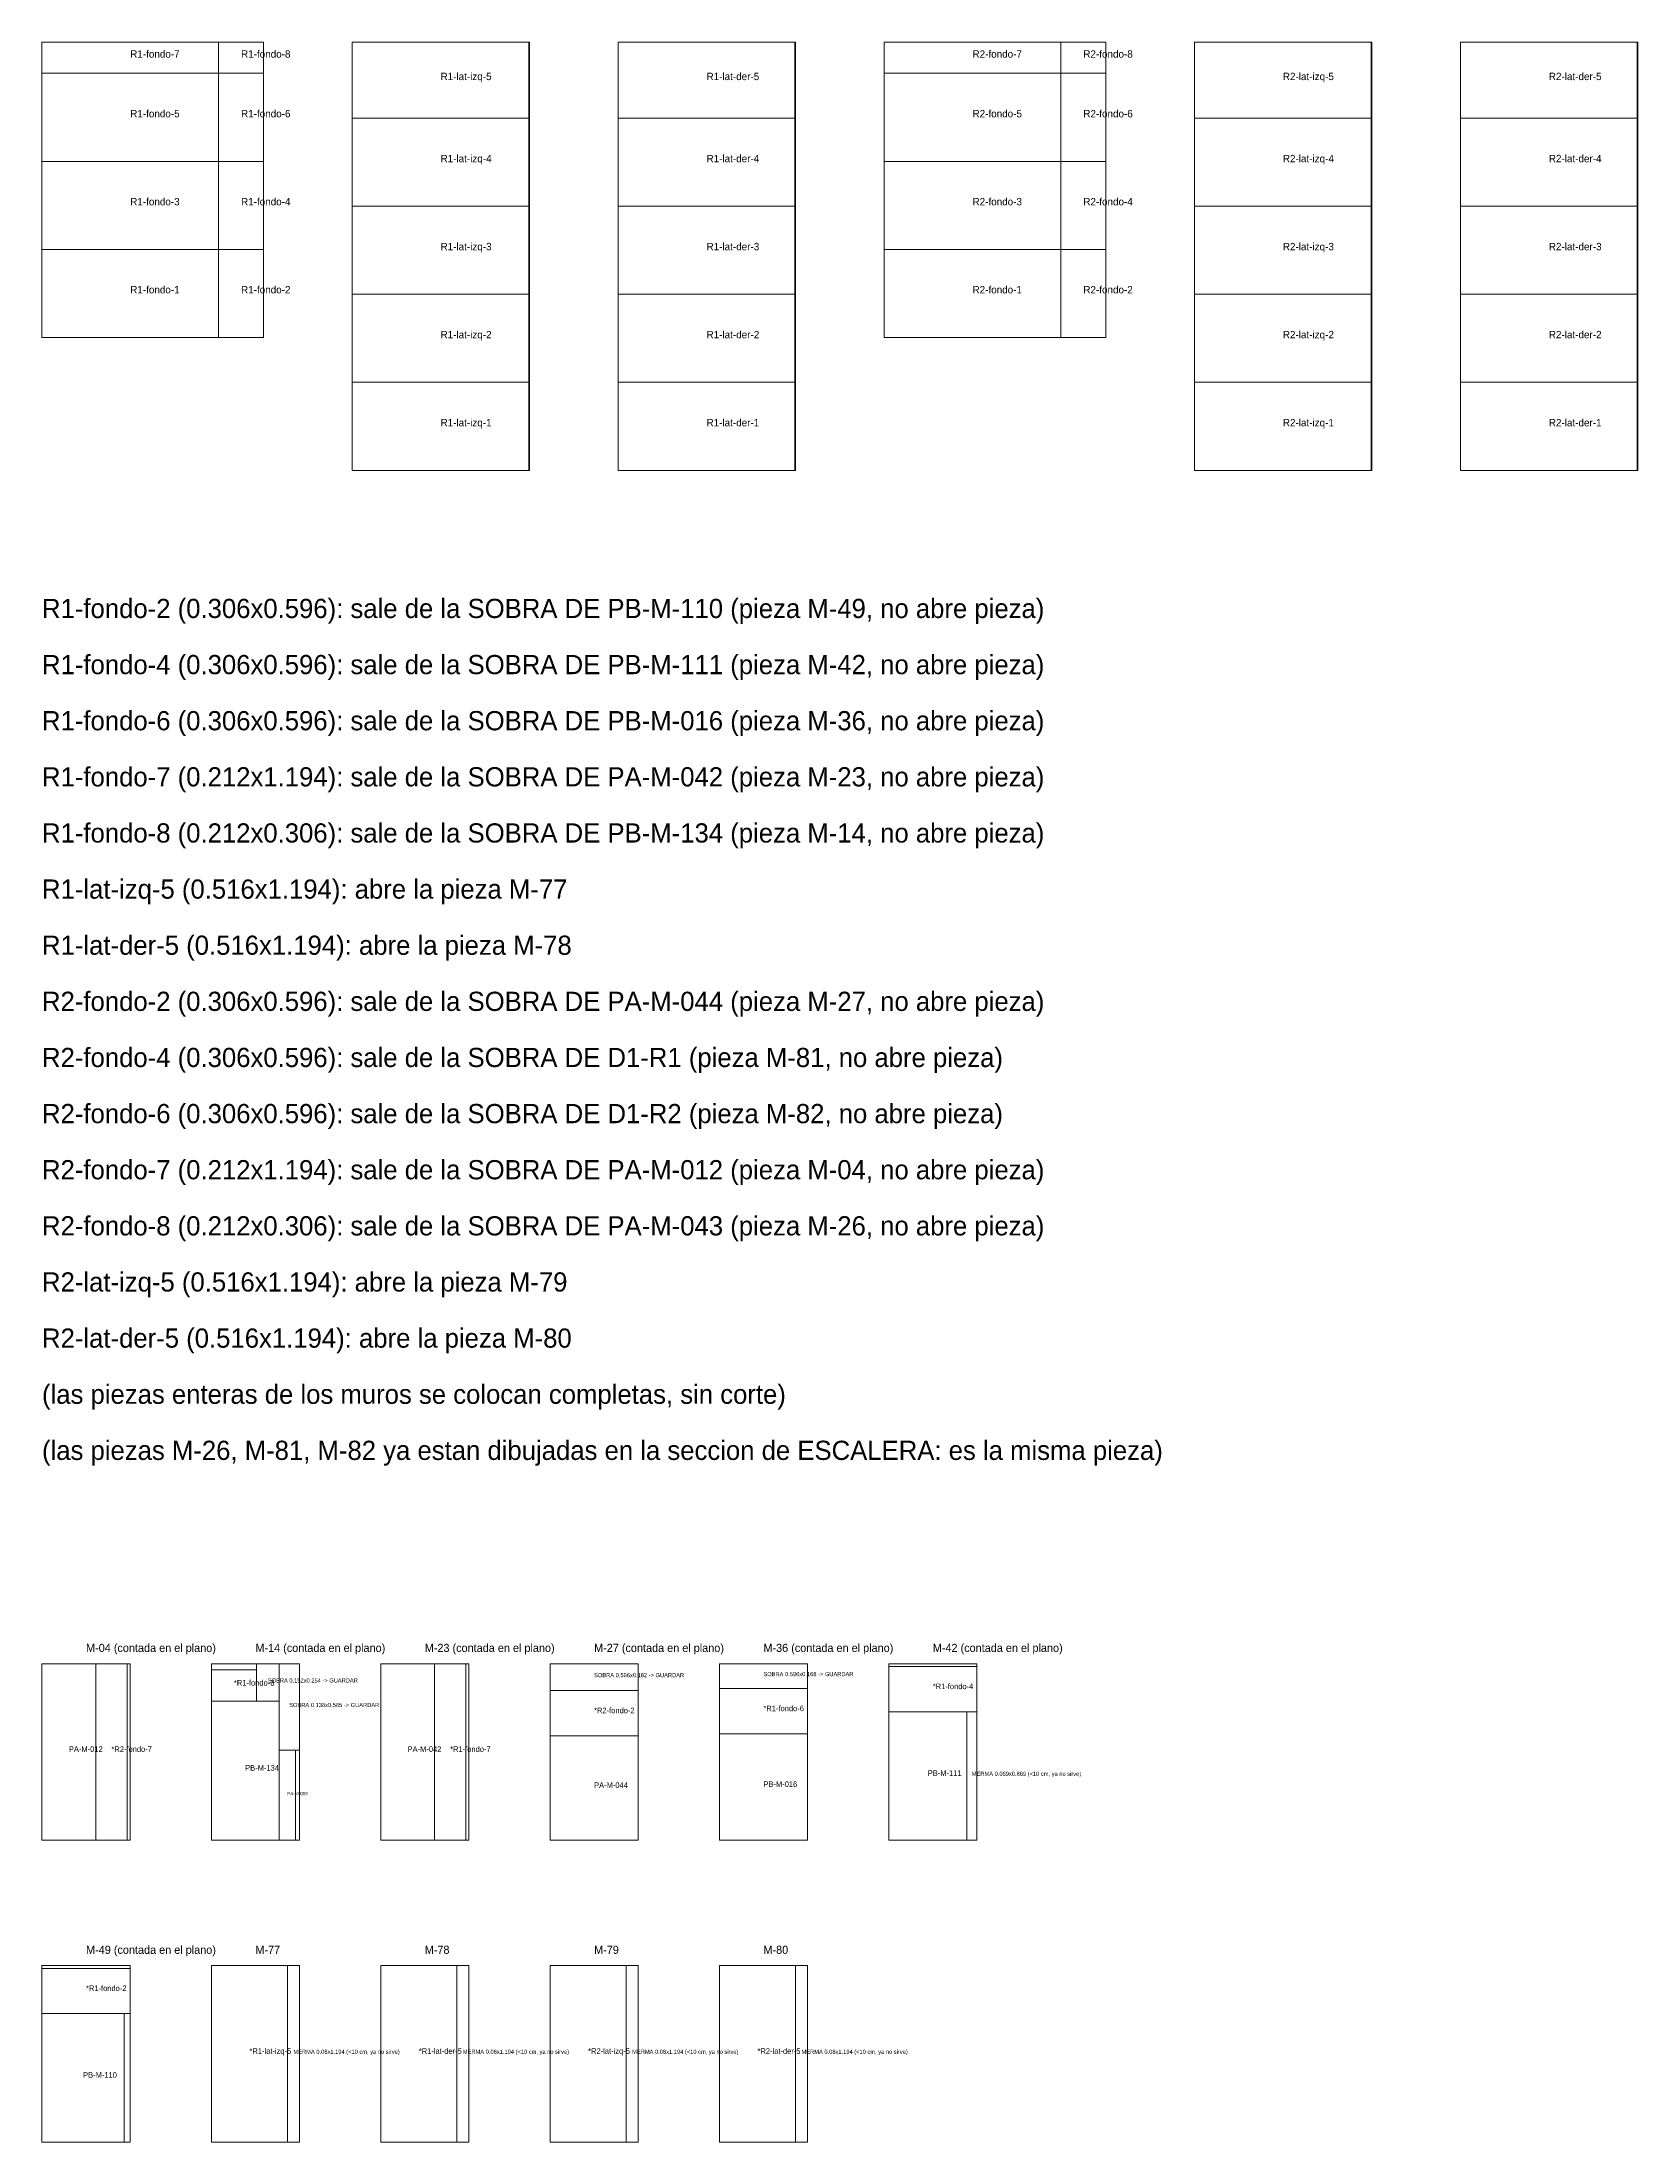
# Model space of a CAD drawing. Header units: metres. Extents: x 316.3 to 398.7, y -184.6 to -119.2.
# Drawn here: x 380.1 to 390.9, y -166.59 to -152.37 of the extents above; entities that cross this region are included whole.
import ezdxf

# ---------------------------------------------------------------- set-up
doc = ezdxf.new("R2010")
doc.units = ezdxf.units.M
for name, color, linetype, lineweight, plot in [('ESCALERA-REGADERA-ZOCLO', 6, 'Continuous', 0, False), ('ESCALERA-REGADERA-ZOCLO-TEXTO', 7, 'Continuous', 0, False), ('PLAN-CORTE-DESPERDICIO', 1, 'Continuous', 0, False), ('PLAN-CORTE-SOBRANTES', 2, 'Continuous', 0, False)]:
    doc.layers.add(name, color=color, linetype=linetype, lineweight=lineweight, plot=plot)

msp = doc.modelspace()

# ---------------------------------------------------------------- linework, layer by layer
at = {"layer": 'ESCALERA-REGADERA-ZOCLO'}
for points in [[(380.096, -154.375), (381.596, -154.375), (381.596, -152.375), (380.096, -152.375)], [(380.096, -152.587), (381.29, -152.587), (381.29, -152.375), (380.096, -152.375)], [(381.29, -152.587), (381.596, -152.587), (381.596, -152.375), (381.29, -152.375)], [(382.196, -155.275), (383.396, -155.275), (383.396, -152.375), (382.196, -152.375)], [(382.196, -152.891), (383.39, -152.891), (383.39, -152.375), (382.196, -152.375)], [(383.996, -155.275), (385.196, -155.275), (385.196, -152.375), (383.996, -152.375)], [(383.996, -152.891), (385.19, -152.891), (385.19, -152.375), (383.996, -152.375)], [(385.796, -154.375), (387.296, -154.375), (387.296, -152.375), (385.796, -152.375)], [(385.796, -152.587), (386.99, -152.587), (386.99, -152.375), (385.796, -152.375)], [(386.99, -152.587), (387.296, -152.587), (387.296, -152.375), (386.99, -152.375)], [(387.896, -155.275), (389.096, -155.275), (389.096, -152.375), (387.896, -152.375)], [(387.896, -152.891), (389.09, -152.891), (389.09, -152.375), (387.896, -152.375)], [(389.696, -155.275), (390.896, -155.275), (390.896, -152.375), (389.696, -152.375)], [(389.696, -152.891), (390.89, -152.891), (390.89, -152.375), (389.696, -152.375)], [(380.096, -153.183), (381.29, -153.183), (381.29, -152.587), (380.096, -152.587)], [(381.29, -153.183), (381.596, -153.183), (381.596, -152.587), (381.29, -152.587)], [(385.796, -153.183), (386.99, -153.183), (386.99, -152.587), (385.796, -152.587)], [(386.99, -153.183), (387.296, -153.183), (387.296, -152.587), (386.99, -152.587)], [(382.196, -153.487), (383.39, -153.487), (383.39, -152.891), (382.196, -152.891)], [(383.996, -153.487), (385.19, -153.487), (385.19, -152.891), (383.996, -152.891)], [(387.896, -153.487), (389.09, -153.487), (389.09, -152.891), (387.896, -152.891)], [(389.696, -153.487), (390.89, -153.487), (390.89, -152.891), (389.696, -152.891)], [(380.096, -153.779), (381.29, -153.779), (381.29, -153.183), (380.096, -153.183)], [(381.29, -153.779), (381.596, -153.779), (381.596, -153.183), (381.29, -153.183)], [(385.796, -153.779), (386.99, -153.779), (386.99, -153.183), (385.796, -153.183)], [(386.99, -153.779), (387.296, -153.779), (387.296, -153.183), (386.99, -153.183)], [(382.196, -154.083), (383.39, -154.083), (383.39, -153.487), (382.196, -153.487)], [(383.996, -154.083), (385.19, -154.083), (385.19, -153.487), (383.996, -153.487)], [(387.896, -154.083), (389.09, -154.083), (389.09, -153.487), (387.896, -153.487)], [(389.696, -154.083), (390.89, -154.083), (390.89, -153.487), (389.696, -153.487)], [(380.096, -154.375), (381.29, -154.375), (381.29, -153.779), (380.096, -153.779)], [(381.29, -154.375), (381.596, -154.375), (381.596, -153.779), (381.29, -153.779)], [(385.796, -154.375), (386.99, -154.375), (386.99, -153.779), (385.796, -153.779)], [(386.99, -154.375), (387.296, -154.375), (387.296, -153.779), (386.99, -153.779)], [(382.196, -154.679), (383.39, -154.679), (383.39, -154.083), (382.196, -154.083)], [(383.996, -154.679), (385.19, -154.679), (385.19, -154.083), (383.996, -154.083)], [(387.896, -154.679), (389.09, -154.679), (389.09, -154.083), (387.896, -154.083)], [(389.696, -154.679), (390.89, -154.679), (390.89, -154.083), (389.696, -154.083)], [(382.196, -155.275), (383.39, -155.275), (383.39, -154.679), (382.196, -154.679)], [(383.996, -155.275), (385.19, -155.275), (385.19, -154.679), (383.996, -154.679)], [(387.896, -155.275), (389.09, -155.275), (389.09, -154.679), (387.896, -154.679)], [(389.696, -155.275), (390.89, -155.275), (390.89, -154.679), (389.696, -154.679)], [(380.096, -164.549), (380.692, -164.549), (380.692, -163.355), (380.096, -163.355)], [(380.096, -164.549), (380.46, -164.549), (380.46, -163.355), (380.096, -163.355)], [(380.46, -164.549), (380.672, -164.549), (380.672, -163.355), (380.46, -163.355)], [(381.242, -164.549), (381.838, -164.549), (381.838, -163.355), (381.242, -163.355)], [(382.388, -164.549), (382.984, -164.549), (382.984, -163.355), (382.388, -163.355)], [(382.388, -164.549), (382.752, -164.549), (382.752, -163.355), (382.388, -163.355)], [(382.752, -164.549), (382.964, -164.549), (382.964, -163.355), (382.752, -163.355)], [(383.534, -164.549), (384.13, -164.549), (384.13, -163.355), (383.534, -163.355)], [(384.68, -164.549), (385.276, -164.549), (385.276, -163.355), (384.68, -163.355)], [(385.826, -164.549), (386.422, -164.549), (386.422, -163.355), (385.826, -163.355)], [(381.242, -163.609), (381.548, -163.609), (381.548, -163.397), (381.242, -163.397)], [(385.826, -163.68), (386.422, -163.68), (386.422, -163.374), (385.826, -163.374)], [(381.242, -164.549), (381.7, -164.549), (381.7, -163.609), (381.242, -163.609)], [(383.534, -163.843), (384.13, -163.843), (384.13, -163.537), (383.534, -163.537)], [(384.68, -163.829), (385.276, -163.829), (385.276, -163.523), (384.68, -163.523)], [(385.826, -164.549), (386.354, -164.549), (386.354, -163.68), (385.826, -163.68)], [(383.534, -164.549), (384.13, -164.549), (384.13, -163.843), (383.534, -163.843)], [(384.68, -164.549), (385.276, -164.549), (385.276, -163.829), (384.68, -163.829)], [(381.7, -164.549), (381.812, -164.549), (381.812, -163.94), (381.7, -163.94)], [(380.096, -166.593), (380.692, -166.593), (380.692, -165.399), (380.096, -165.399)], [(380.096, -165.724), (380.692, -165.724), (380.692, -165.418), (380.096, -165.418)], [(381.242, -166.593), (381.838, -166.593), (381.838, -165.399), (381.242, -165.399)], [(381.242, -166.593), (381.758, -166.593), (381.758, -165.399), (381.242, -165.399)], [(382.388, -166.593), (382.984, -166.593), (382.984, -165.399), (382.388, -165.399)], [(382.388, -166.593), (382.904, -166.593), (382.904, -165.399), (382.388, -165.399)], [(383.534, -166.593), (384.13, -166.593), (384.13, -165.399), (383.534, -165.399)], [(383.534, -166.593), (384.05, -166.593), (384.05, -165.399), (383.534, -165.399)], [(384.68, -166.593), (385.276, -166.593), (385.276, -165.399), (384.68, -165.399)], [(384.68, -166.593), (385.196, -166.593), (385.196, -165.399), (384.68, -165.399)], [(380.096, -166.593), (380.653, -166.593), (380.653, -165.724), (380.096, -165.724)]]:
    msp.add_lwpolyline(points, close=True, dxfattribs=at)
at = {"layer": 'PLAN-CORTE-DESPERDICIO'}
for points in [[(381.242, -163.397), (381.548, -163.397), (381.548, -163.355), (381.242, -163.355)], [(386.354, -164.549), (386.422, -164.549), (386.422, -163.68), (386.354, -163.68)], [(381.758, -166.593), (381.838, -166.593), (381.838, -165.399), (381.758, -165.399)], [(382.904, -166.593), (382.984, -166.593), (382.984, -165.399), (382.904, -165.399)], [(384.05, -166.593), (384.13, -166.593), (384.13, -165.399), (384.05, -165.399)], [(385.196, -166.593), (385.276, -166.593), (385.276, -165.399), (385.196, -165.399)], [(380.653, -166.593), (380.692, -166.593), (380.692, -165.724), (380.653, -165.724)]]:
    msp.add_lwpolyline(points, close=True, dxfattribs=at)
at = {"layer": 'PLAN-CORTE-SOBRANTES'}
for points in [[(381.548, -163.609), (381.7, -163.609), (381.7, -163.355), (381.548, -163.355)], [(381.7, -163.94), (381.838, -163.94), (381.838, -163.355), (381.7, -163.355)], [(383.534, -163.537), (384.13, -163.537), (384.13, -163.355), (383.534, -163.355)], [(384.68, -163.523), (385.276, -163.523), (385.276, -163.355), (384.68, -163.355)]]:
    msp.add_lwpolyline(points, close=True, dxfattribs=at)

# ---------------------------------------------------------------- texts
at = {"layer": 'ESCALERA-REGADERA-ZOCLO-TEXTO'}
for s, height, p in [('R1-fondo-7', 0.05, (380.693, -152.481)), ('R1-fondo-8', 0.05, (381.443, -152.481)), ('R2-fondo-7', 0.05, (386.393, -152.481)), ('R2-fondo-8', 0.05, (387.143, -152.481)), ('R1-lat-izq-5', 0.05, (382.793, -152.633)), ('R1-lat-der-5', 0.05, (384.593, -152.633)), ('R2-lat-izq-5', 0.05, (388.493, -152.633)), ('R2-lat-der-5', 0.05, (390.293, -152.633)), ('R1-fondo-5', 0.05, (380.693, -152.885)), ('R1-fondo-6', 0.05, (381.443, -152.885)), ('R2-fondo-5', 0.05, (386.393, -152.885)), ('R2-fondo-6', 0.05, (387.143, -152.885)), ('R1-lat-izq-4', 0.05, (382.793, -153.189)), ('R1-lat-der-4', 0.05, (384.593, -153.189)), ('R2-lat-izq-4', 0.05, (388.493, -153.189)), ('R2-lat-der-4', 0.05, (390.293, -153.189)), ('R1-fondo-3', 0.05, (380.693, -153.481)), ('R1-fondo-4', 0.05, (381.443, -153.481)), ('R2-fondo-3', 0.05, (386.393, -153.481)), ('R2-fondo-4', 0.05, (387.143, -153.481)), ('R1-lat-izq-3', 0.05, (382.793, -153.785)), ('R1-lat-der-3', 0.05, (384.593, -153.785)), ('R2-lat-izq-3', 0.05, (388.493, -153.785)), ('R2-lat-der-3', 0.05, (390.293, -153.785)), ('R1-fondo-1', 0.05, (380.693, -154.077)), ('R1-fondo-2', 0.05, (381.443, -154.077)), ('R2-fondo-1', 0.05, (386.393, -154.077)), ('R2-fondo-2', 0.05, (387.143, -154.077)), ('R1-lat-izq-2', 0.05, (382.793, -154.381)), ('R1-lat-der-2', 0.05, (384.593, -154.381)), ('R2-lat-izq-2', 0.05, (388.493, -154.381)), ('R2-lat-der-2', 0.05, (390.293, -154.381)), ('R1-lat-izq-1', 0.05, (382.793, -154.977)), ('R1-lat-der-1', 0.05, (384.593, -154.977)), ('R2-lat-izq-1', 0.05, (388.493, -154.977)), ('R2-lat-der-1', 0.05, (390.293, -154.977)), ('R1-fondo-2 (0.306x0.596): sale de la SOBRA DE PB-M-110 (pieza M-49, no abre pieza)', 0.13, (380.096, -156.275)), ('R1-fondo-4 (0.306x0.596): sale de la SOBRA DE PB-M-111 (pieza M-42, no abre pieza)', 0.13, (380.096, -156.655)), ('R1-fondo-6 (0.306x0.596): sale de la SOBRA DE PB-M-016 (pieza M-36, no abre pieza)', 0.13, (380.096, -157.035)), ('R1-fondo-7 (0.212x1.194): sale de la SOBRA DE PA-M-042 (pieza M-23, no abre pieza)', 0.13, (380.096, -157.415)), ('R1-fondo-8 (0.212x0.306): sale de la SOBRA DE PB-M-134 (pieza M-14, no abre pieza)', 0.13, (380.096, -157.795)), ('R1-lat-izq-5 (0.516x1.194): abre la pieza M-77', 0.13, (380.096, -158.175)), ('R1-lat-der-5 (0.516x1.194): abre la pieza M-78', 0.13, (380.096, -158.555)), ('R2-fondo-2 (0.306x0.596): sale de la SOBRA DE PA-M-044 (pieza M-27, no abre pieza)', 0.13, (380.096, -158.935)), ('R2-fondo-4 (0.306x0.596): sale de la SOBRA DE D1-R1 (pieza M-81, no abre pieza)', 0.13, (380.096, -159.315)), ('R2-fondo-6 (0.306x0.596): sale de la SOBRA DE D1-R2 (pieza M-82, no abre pieza)', 0.13, (380.096, -159.695)), ('R2-fondo-7 (0.212x1.194): sale de la SOBRA DE PA-M-012 (pieza M-04, no abre pieza)', 0.13, (380.096, -160.075)), ('R2-fondo-8 (0.212x0.306): sale de la SOBRA DE PA-M-043 (pieza M-26, no abre pieza)', 0.13, (380.096, -160.455)), ('R2-lat-izq-5 (0.516x1.194): abre la pieza M-79', 0.13, (380.096, -160.835)), ('R2-lat-der-5 (0.516x1.194): abre la pieza M-80', 0.13, (380.096, -161.215)), ('(las piezas enteras de los muros se colocan completas, sin corte)', 0.13, (380.096, -161.595)), ('(las piezas M-26, M-81, M-82 ya estan dibujadas en la seccion de ESCALERA: es la misma pieza)', 0.13, (380.096, -161.975)), ('M-04 (contada en el plano)', 0.055, (380.394, -163.275)), ('M-14 (contada en el plano)', 0.055, (381.54, -163.275)), ('M-23 (contada en el plano)', 0.055, (382.686, -163.275)), ('M-27 (contada en el plano)', 0.055, (383.832, -163.275)), ('M-36 (contada en el plano)', 0.055, (384.978, -163.275)), ('M-42 (contada en el plano)', 0.055, (386.124, -163.275)), ('*R1-fondo-8', 0.038, (381.395, -163.503)), ('SOBRA 0.152x0.254 -> GUARDAR', 0.028, (381.624, -163.482)), ('SOBRA 0.596x0.182 -> GUARDAR', 0.028, (383.832, -163.446)), ('SOBRA 0.596x0.168 -> GUARDAR', 0.028, (384.978, -163.439)), ('*R1-fondo-4', 0.038, (386.124, -163.527)), ('SOBRA 0.138x0.585 -> GUARDAR', 0.028, (381.769, -163.648)), ('*R1-fondo-6', 0.038, (384.978, -163.676)), ('*R2-fondo-2', 0.038, (383.832, -163.69)), ('PA-M-012', 0.038, (380.278, -163.952)), ('*R2-fondo-7', 0.038, (380.566, -163.952)), ('PA-M-042', 0.038, (382.57, -163.952)), ('*R1-fondo-7', 0.038, (382.858, -163.952)), ('PB-M-134', 0.038, (381.471, -164.079)), ('PA-M-044', 0.038, (383.832, -164.196)), ('PB-M-016', 0.038, (384.978, -164.189)), ('PB-M-111', 0.038, (386.09, -164.114)), ('MERMA 0.069x0.869 (<10 cm, ya no sirve)', 0.028, (386.388, -164.114)), ('PA-M-006', 0.0224, (381.756, -164.245)), ('M-49 (contada en el plano)', 0.055, (380.394, -165.319)), ('M-77', 0.055, (381.54, -165.319)), ('M-78', 0.055, (382.686, -165.319)), ('M-79', 0.055, (383.832, -165.319)), ('M-80', 0.055, (384.978, -165.319)), ('*R1-fondo-2', 0.038, (380.394, -165.571)), ('*R1-lat-izq-5', 0.038, (381.5, -165.996)), ('MERMA 0.08x1.194 (<10 cm, ya no sirve)', 0.028, (381.798, -165.996)), ('*R1-lat-der-5', 0.038, (382.646, -165.996)), ('MERMA 0.08x1.194 (<10 cm, ya no sirve)', 0.028, (382.944, -165.996)), ('*R2-lat-izq-5', 0.038, (383.792, -165.996)), ('MERMA 0.08x1.194 (<10 cm, ya no sirve)', 0.028, (384.09, -165.996)), ('*R2-lat-der-5', 0.038, (384.938, -165.996)), ('MERMA 0.08x1.194 (<10 cm, ya no sirve)', 0.028, (385.236, -165.996)), ('PB-M-110', 0.038, (380.374, -166.158))]:
    msp.add_text(s, height=height, dxfattribs=at).set_placement(p)

doc.saveas('drawing.dxf')
